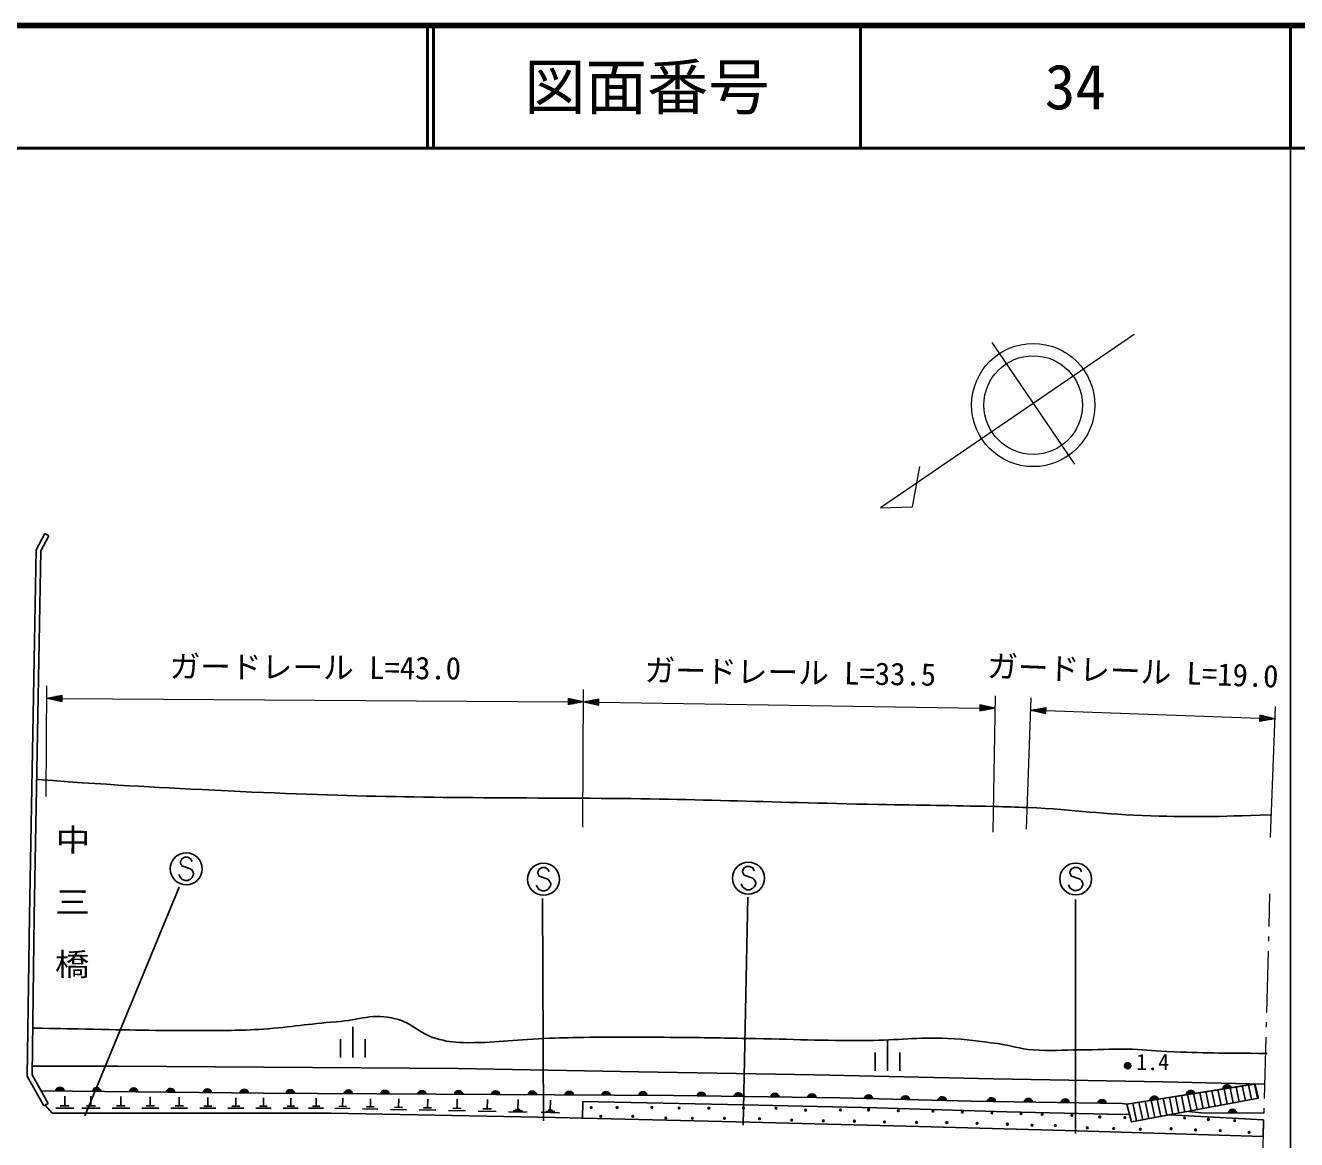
# Model space of a CAD drawing. Units: millimetres, scale not verified. Extents: x 40000 to 680000, y 20000 to 380000.
# Drawn here: x 476024 to 579500, y 289300 to 380000 of the extents above; entities that cross this region are included whole.
import ezdxf
from ezdxf.enums import TextEntityAlignment as Align

# ---------------------------------------------------------------- set-up
doc = ezdxf.new("R2010")
doc.units = ezdxf.units.MM
doc.header["$LTSCALE"] = 1000
for name, color, linetype, lineweight in [('M-BGD', 7, 'Continuous', 25), ('M-BGD-HTXT', 7, 'Continuous', 13), ('M-STR-HTXT', 7, 'Continuous', 13), ('M-STR-STRC', 7, 'Continuous', 25), ('M-TTL', 2, 'Continuous', 140), ('M-TTL-BAND', 7, 'Continuous', 25), ('M-TTL-LINE', 7, 'Continuous', 50)]:
    doc.layers.add(name, color=color, linetype=linetype, lineweight=lineweight)
doc.layers.add('M-TTL-TXT', color=7, linetype='Continuous')
doc.styles.add('@ＭＳ ゴシック', font='')
doc.styles.add('ＭＳ ゴシック', font='')
doc.styles.get('@ＭＳ ゴシック').set_extended_font_data('@MS Gothic')
doc.styles.get('ＭＳ ゴシック').set_extended_font_data('MS Gothic')

msp = doc.modelspace()

# ---------------------------------------------------------------- linework, layer by layer
at = {"layer": 'M-BGD'}
for p, q in [((477595, 338642), (477942, 338456)), ((502669, 298488), (502669, 295988)), ((501669, 297488), (501669, 295988)), ((503669, 297488), (503669, 295988)), ((546208, 297394), (546208, 294894)), ((545208, 296394), (545208, 294894)), ((547208, 296394), (547208, 294894)), ((479227, 292051), (479227, 292837)), ((481362, 292051), (481362, 292837)), ((576068, 293823), (565682, 292192)), ((570133, 292891), (570416, 291535)), ((570627, 292969), (570908, 291629)), ((571122, 293047), (571399, 291723)), ((571616, 293124), (571890, 291816)), ((572111, 293202), (572381, 291910)), ((572606, 293280), (572873, 292004)), ((573100, 293357), (573364, 292097)), ((573595, 293435), (573855, 292191)), ((574089, 293513), (574346, 292285)), ((574584, 293590), (574837, 292378)), ((575079, 293668), (575329, 292472)), ((575573, 293746), (575820, 292566)), ((576068, 293823), (576311, 292659)), ((477870, 292244), (477527, 292051)), ((477631, 292110), (478193, 291455)), ((479964, 291855), (478490, 291855)), ((479595, 292051), (478858, 292051)), ((482098, 291855), (480625, 291855)), ((481730, 292051), (480993, 292051)), ((484513, 291855), (483079, 291855)), ((484155, 292046), (483437, 292046)), ((483796, 292046), (483796, 292811)), ((486890, 291855), (485494, 291855)), ((486541, 292041), (485843, 292041)), ((486192, 292041), (486192, 292785)), ((489229, 291855), (487871, 291855)), ((488890, 292036), (488211, 292036)), ((488550, 292036), (488550, 292760)), ((491532, 291855), (490211, 291855)), ((491202, 292031), (490541, 292031)), ((490871, 292031), (490871, 292735)), ((493798, 291855), (492514, 291855)), ((493477, 292026), (492835, 292026)), ((493156, 292026), (493156, 292711)), ((496028, 291855), (494780, 291855)), ((495716, 292021), (495092, 292021)), ((495404, 292021), (495404, 292687)), ((498236, 291855), (497015, 291855)), ((497931, 292018), (497320, 292018)), ((497626, 292018), (497626, 292669)), ((500299, 291855), (499078, 291855)), ((499994, 292018), (499383, 292018)), ((499689, 292018), (499689, 292669)), ((502467, 291824), (501214, 291849)), ((502157, 291997), (501530, 292010)), ((501844, 292003), (501857, 292672)), ((504725, 291780), (503472, 291804)), ((504415, 291953), (503789, 291965)), ((504102, 291959), (504115, 292627)), ((506729, 291914), (506078, 291927)), ((506404, 291920), (506417, 292615)), ((509093, 291874), (508417, 291887)), ((508755, 291881), (508769, 292601)), ((511507, 291833), (510806, 291847)), ((511157, 291840), (511171, 292588)), ((513974, 291792), (513247, 291806)), ((513610, 291799), (513626, 292574)), ((516117, 291757), (516133, 292560)), ((518753, 291705), (518769, 292509)), ((521402, 292399), (521374, 290999)), ((534480, 292138), (521402, 292399)), ((545324, 291889), (534485, 292138)), ((555922, 291570), (545334, 291889)), ((566176, 292270), (566481, 290815)), ((566671, 292347), (566972, 290907)), ((567165, 292425), (567464, 290999)), ((567660, 292503), (567955, 291091)), ((568154, 292580), (568447, 291184)), ((568649, 292658), (568938, 291276)), ((569144, 292736), (569434, 291348)), ((569638, 292813), (569925, 291442)), ((507051, 291734), (505749, 291760)), ((509427, 291687), (508076, 291714)), ((511854, 291640), (510452, 291667)), ((514333, 291591), (512880, 291620)), ((516866, 291541), (515360, 291571)), ((516491, 291649), (515738, 291664)), ((516305, 291753), (515928, 291761)), ((519502, 291489), (517996, 291519)), ((519128, 291597), (518374, 291612)), ((518941, 291701), (518565, 291709)), ((564094, 291382), (555912, 291571)), ((564102, 291382), (565915, 291330)), ((565915, 291330), (566062, 290736)), ((566062, 290736), (569148, 291315)), ((572724, 291135), (569148, 291315)), ((576812, 290910), (572724, 291135)), ((576812, 290910), (576776, 289551))]:
    msp.add_line(p, q, dxfattribs=at)
for points in [[(477595, 338642), (476886, 337320), (476346, 307499), (476166, 294476), (477527, 292051)], [(477942, 338456), (477278, 337218), (476740, 307493), (476561, 294576), (477870, 292244)], [(476570, 295267), (483584, 295285), (511264, 295087), (525921, 294818), (540254, 294567), (554821, 294244), (568653, 294011), (576890, 293812)], [(565682, 292192), (565316, 292235), (553009, 292432), (542309, 292693), (528782, 292890), (499810, 293051), (495379, 293087), (477288, 293281)], [(478193, 291455), (500904, 291455), (519167, 291096), (534989, 290719), (548767, 290378), (561647, 290002), (576776, 289551)], [(576827, 291445), (571720, 291482), (570740, 291597)]]:
    msp.add_lwpolyline(points, dxfattribs=at)
msp.add_lwpolyline([(565682, 292192), (566062, 290736), (576391, 292675), (576113, 293831)], close=True, dxfattribs=at)
for centre, radius in [((565753, 295312), 250), ((565753, 295312), 204), ((565753, 295312), 159), ((565753, 295312), 114), ((565753, 295312), 68.2), ((565753, 295312), 22.7), ((522082, 291900), 70), ((524195, 291904), 70), ((527023, 291921), 70), ((529238, 291872), 70), ((531654, 291855), 70), ((534482, 291872), 70), ((537123, 291851), 70), ((522858, 291196), 70), ((525467, 291196), 70), ((528162, 291059), 70), ((530317, 291029), 70), ((532926, 291029), 70), ((535787, 291005), 70), ((538397, 290889), 70), ((539539, 291694), 70), ((540975, 290835), 70), ((542366, 291711), 70), ((543506, 290799), 70), ((544659, 291723), 70), ((545960, 290735), 70), ((547074, 291657), 70), ((549901, 291618), 70), ((552287, 291538), 70), ((554702, 291461), 70), ((557065, 291420), 70), ((558794, 291360), 70), ((561209, 291289), 70), ((563481, 291144), 70), ((565522, 291088), 70), ((570390, 291058), 70), ((572325, 290936), 70), ((574460, 290838), 70), ((548562, 290695), 70), ((551031, 290683), 70), ((553492, 290622), 70), ((555961, 290555), 70), ((557958, 290466), 70), ((559860, 290443), 70), ((562469, 290265), 70), ((564608, 290206), 70), ((566783, 290145), 70), ((569283, 290183), 70), ((571280, 290085), 70), ((573288, 290030), 70), ((575637, 289892), 70)]:
    msp.add_circle(centre, radius, dxfattribs=at)
for centre, radius, start, end in [((478833, 293210), 354, 8.18494, 170.59012), ((478833, 293210), 283, 10.40898, 168.36608), ((478833, 293210), 212, 14.15531, 164.61976), ((478833, 293210), 142, 21.86704, 156.90803), ((478833, 293210), 100, 32.1847, 146.59036), ((481833, 293178), 354, 8.18494, 170.59012), ((481833, 293178), 283, 10.40898, 168.36608), ((481833, 293178), 212, 14.15531, 164.61976), ((481833, 293178), 142, 21.86704, 156.90803), ((481833, 293178), 100, 32.1847, 146.59036), ((484833, 293146), 354, 8.18494, 170.59012), ((484833, 293146), 283, 10.40898, 168.36608), ((484833, 293146), 212, 14.15531, 164.61976), ((484833, 293146), 142, 21.86704, 156.90803), ((484833, 293146), 100, 32.1847, 146.59036), ((487833, 293114), 354, 8.18494, 170.59012), ((487833, 293114), 283, 10.40898, 168.36608), ((487833, 293114), 212, 14.15531, 164.61976), ((487833, 293114), 142, 21.86704, 156.90803), ((487833, 293114), 100, 32.1847, 146.59036), ((490833, 293082), 354, 8.18494, 170.59012), ((490833, 293082), 283, 10.40898, 168.36608), ((490833, 293082), 212, 14.15531, 164.61976), ((490833, 293082), 142, 21.86704, 156.90803), ((490833, 293082), 100, 32.1847, 146.59036), ((493832, 293050), 354, 8.18494, 170.59012), ((493832, 293050), 283, 10.40898, 168.36608), ((493832, 293050), 212, 14.15531, 164.61976), ((493832, 293050), 142, 21.86704, 156.90803), ((493832, 293050), 100, 32.1847, 146.59036), ((497594, 293015), 354, 8.33349, 170.73867), ((497594, 293015), 283, 10.55753, 168.51463), ((497594, 293015), 212, 14.30385, 164.7683), ((497594, 293015), 142, 22.01558, 157.05657), ((497594, 293015), 100, 32.33324, 146.73891), ((502296, 292983), 354, 8.47812, 170.8833), ((502296, 292983), 283, 10.70216, 168.65926), ((502296, 292983), 212, 14.44848, 164.91293), ((502296, 292983), 142, 22.16021, 157.2012), ((502296, 292983), 100, 32.47788, 146.88354), ((505296, 292967), 354, 8.47812, 170.8833), ((505296, 292967), 283, 10.70216, 168.65926), ((505296, 292967), 212, 14.44848, 164.91293), ((505296, 292967), 142, 22.16021, 157.2012), ((505296, 292967), 100, 32.47788, 146.88354), ((508296, 292950), 354, 8.47812, 170.8833), ((508296, 292950), 283, 10.70216, 168.65926), ((508296, 292950), 212, 14.44848, 164.91293), ((508296, 292950), 142, 22.16021, 157.2012), ((508296, 292950), 100, 32.47788, 146.88354), ((511296, 292933), 354, 8.47812, 170.8833), ((511296, 292933), 283, 10.70216, 168.65926), ((511296, 292933), 212, 14.44848, 164.91293), ((511296, 292933), 142, 22.16021, 157.2012), ((511296, 292933), 100, 32.47788, 146.88354), ((514296, 292916), 354, 8.47812, 170.8833), ((514296, 292916), 283, 10.70216, 168.65926), ((514296, 292916), 212, 14.44848, 164.91293), ((514296, 292916), 142, 22.16021, 157.2012), ((514296, 292916), 100, 32.47788, 146.88354), ((517296, 292900), 354, 8.47812, 170.8833), ((517296, 292900), 283, 10.70216, 168.65926), ((517296, 292900), 212, 14.44848, 164.91293), ((517296, 292900), 142, 22.16021, 157.2012), ((517296, 292900), 100, 32.47788, 146.88354), ((520296, 292883), 354, 8.47812, 170.8833), ((520296, 292883), 283, 10.70216, 168.65926), ((520296, 292883), 212, 14.44848, 164.91293), ((520296, 292883), 142, 22.16021, 157.2012), ((520296, 292883), 100, 32.47788, 146.88354), ((523296, 292866), 354, 8.47812, 170.8833), ((523296, 292866), 283, 10.70216, 168.65926), ((523296, 292866), 212, 14.44848, 164.91293), ((523296, 292866), 142, 22.16021, 157.2012), ((523296, 292866), 100, 32.47788, 146.88354), ((526296, 292850), 354, 8.47812, 170.8833), ((526296, 292850), 283, 10.70216, 168.65926), ((526296, 292850), 212, 14.44848, 164.91293), ((526296, 292850), 142, 22.16021, 157.2012), ((526296, 292850), 100, 32.47788, 146.88354), ((531045, 292803), 354, 7.96159, 170.36677), ((531045, 292803), 283, 10.18563, 168.14273), ((531045, 292803), 212, 13.93196, 164.3964), ((531045, 292803), 142, 21.64368, 156.68467), ((531045, 292803), 100, 31.96135, 146.36701), ((534045, 292759), 354, 7.96159, 170.36677), ((534045, 292759), 283, 10.18563, 168.14273), ((534045, 292759), 212, 13.93196, 164.3964), ((534045, 292759), 142, 21.64368, 156.68467), ((534045, 292759), 100, 31.96135, 146.36701), ((537044, 292715), 354, 7.96159, 170.36677), ((537044, 292715), 283, 10.18563, 168.14273), ((537044, 292715), 212, 13.93196, 164.3964), ((537044, 292715), 142, 21.64368, 156.68467), ((540044, 292671), 354, 7.96159, 170.36677), ((540044, 292671), 283, 10.18563, 168.14273), ((540044, 292671), 212, 13.93196, 164.3964), ((544659, 292581), 354, 7.40491, 169.81009), ((544659, 292581), 283, 9.62895, 167.58605), ((547658, 292508), 354, 7.40491, 169.81009), ((567919, 292489), 354, 17.72369, 180.12887), ((570883, 292954), 354, 17.72369, 180.12887), ((570883, 292954), 283, 19.94773, 177.90483), ((570883, 292954), 212, 23.69405, 174.1585), ((570883, 292954), 142, 31.40578, 166.44677), ((570883, 292954), 100, 41.72345, 156.12911), ((573847, 293420), 354, 17.72369, 180.12887), ((573847, 293420), 283, 19.94773, 177.90483), ((573847, 293420), 212, 23.69405, 174.1585), ((573847, 293420), 142, 31.40578, 166.44677), ((573847, 293420), 100, 41.72345, 156.12911), ((537044, 292715), 100, 31.96135, 146.36701), ((540044, 292671), 142, 21.64368, 156.68467), ((540044, 292671), 100, 31.96135, 146.36701), ((544659, 292581), 212, 13.37528, 163.83973), ((544659, 292581), 142, 21.08701, 156.128), ((544659, 292581), 100, 31.40467, 145.81033), ((547658, 292508), 283, 9.62895, 167.58605), ((547658, 292508), 212, 13.37528, 163.83973), ((547658, 292508), 142, 21.08701, 156.128), ((547658, 292508), 100, 31.40467, 145.81033), ((550657, 292435), 354, 7.40491, 169.81009), ((550657, 292435), 283, 9.62895, 167.58605), ((550657, 292435), 212, 13.37528, 163.83973), ((550657, 292435), 142, 21.08701, 156.128), ((550657, 292435), 100, 31.40467, 145.81033), ((554662, 292352), 354, 7.87875, 170.28393), ((554662, 292352), 283, 10.10279, 168.05989), ((554662, 292352), 212, 13.84912, 164.31357), ((554662, 292352), 142, 21.56085, 156.60184), ((554662, 292352), 100, 31.87851, 146.28417), ((557662, 292304), 354, 7.87875, 170.28393), ((557662, 292304), 283, 10.10279, 168.05989), ((557662, 292304), 212, 13.84912, 164.31357), ((557662, 292304), 142, 21.56085, 156.60184), ((557662, 292304), 100, 31.87851, 146.28417), ((560662, 292256), 354, 7.87875, 170.28393), ((560662, 292256), 283, 10.10279, 168.05989), ((560662, 292256), 212, 13.84912, 164.31357), ((560662, 292256), 142, 21.56085, 156.60184), ((560662, 292256), 100, 31.87851, 146.28417), ((563661, 292207), 354, 7.87875, 170.28393), ((563661, 292207), 283, 10.10279, 168.05989), ((563661, 292207), 212, 13.84912, 164.31357), ((563661, 292207), 142, 21.56085, 156.60184), ((563661, 292207), 100, 31.87851, 146.28417), ((567919, 292489), 283, 19.94773, 177.90483), ((567919, 292489), 212, 23.69405, 174.1585), ((567919, 292489), 142, 31.40578, 166.44677), ((567919, 292489), 100, 41.72345, 156.12911), ((574273, 291409), 354, 8.38592, 170.7911), ((574273, 291409), 283, 10.60996, 168.56706), ((574273, 291409), 212, 14.35629, 164.82073), ((574273, 291409), 142, 22.06802, 157.10901), ((574273, 291409), 100, 32.38568, 146.79134)]:
    msp.add_arc(centre, radius, start, end, dxfattribs=at)
for points, knots in [([(476941, 318617), (484446, 318076), (486439, 317977), (492532, 317684), (503138, 317174), (509092, 317151), (519710, 317091), (520273, 317088), (520587, 317094), (521150, 317091), (530643, 317046), (535957, 316767), (545449, 316583), (549120, 316512), (551177, 316501), (554847, 316414), (555939, 316388), (556550, 316377), (557641, 316329), (561548, 316156), (563722, 315763), (567632, 315652), (571433, 315543), (572736, 315583), (577368, 315736)], [0, 0, 0, 0, 1, 1, 1, 2, 2, 2, 3, 3, 3, 4, 4, 4, 5, 5, 5, 6, 6, 6, 7, 7, 7, 8, 8, 8, 8]), ([(476613, 298380), (478706, 298333), (479235, 298325), (480916, 298295), (484536, 298231), (486565, 298151), (490186, 298182), (492220, 298200), (493364, 298154), (495394, 298295), (497721, 298457), (499009, 298716), (501335, 298891), (503212, 299032), (504324, 299612), (506147, 299142), (507536, 298783), (508070, 297930), (509449, 297533), (510285, 297292), (510780, 297210), (511650, 297194), (514233, 297147), (515674, 297419), (518254, 297533), (519510, 297589), (520215, 297597), (521471, 297618), (524447, 297667), (526115, 297632), (529091, 297618), (531307, 297607), (532548, 297568), (534764, 297533), (538600, 297472), (540749, 297346), (544585, 297364), (547133, 297376), (548561, 297668), (551105, 297533), (552699, 297448), (553589, 297334), (555169, 297110), (556299, 296949), (556909, 296692), (558047, 296602), (559531, 296485), (560369, 296590), (561857, 296602), (563353, 296613), (564190, 296681), (565686, 296662), (566959, 296645), (567668, 296539), (568940, 296478), (572128, 296324), (573172, 296347), (577110, 296314)], [0, 0, 0, 0, 1, 1, 1, 2, 2, 2, 3, 3, 3, 4, 4, 4, 5, 5, 5, 6, 6, 6, 7, 7, 7, 8, 8, 8, 9, 9, 9, 10, 10, 10, 11, 11, 11, 12, 12, 12, 13, 13, 13, 14, 14, 14, 15, 15, 15, 16, 16, 16, 17, 17, 17, 18, 18, 18, 19, 19, 19, 19])]:
    msp.add_open_spline(points, degree=3, knots=knots, dxfattribs=at)
at = {"layer": 'M-BGD-HTXT'}
for p, q in [((566275, 354843), (545639, 340731)), ((561440, 344292), (554725, 354176)), ((548237, 340801), (548823, 344104)), ((545639, 340731), (548237, 340801)), ((577308, 309314), (577236, 306643)), ((577215, 305843), (577204, 305444)), ((577182, 304644), (577048, 299646)), ((577026, 298846), (577015, 298446)), ((576994, 297646), (576859, 292648)), ((576837, 291848), (576827, 291449)), ((576805, 290649), (576733, 287978))]:
    msp.add_line(p, q, dxfattribs=at)
for radius in [5016, 4013]:
    msp.add_circle((558061, 349096), radius, dxfattribs=at)
at = {"layer": 'M-STR-HTXT'}
for p, q in [((477702, 317225), (477761, 326225)), ((477754, 325225), (479006, 325467)), ((477754, 325225), (479002, 324967)), ((477754, 325225), (479004, 325217)), ((479004, 325267), (478004, 325273)), ((479004, 325167), (478004, 325173)), ((478253, 325122), (479003, 325117)), ((478255, 325322), (479005, 325317)), ((479003, 325067), (478503, 325070)), ((479005, 325367), (478505, 325370)), ((478753, 325018), (479003, 325017)), ((478755, 325418), (479005, 325417)), ((479002, 324967), (479006, 325467)), ((479004, 325217), (520205, 324946)), ((520206, 325196), (520203, 324696)), ((521455, 324938), (520203, 324696)), ((520955, 325041), (520205, 325046)), ((520205, 324996), (521205, 324989)), ((521455, 324938), (520205, 324946)), ((521455, 324938), (520206, 325196)), ((520456, 325144), (520206, 325146)), ((520206, 325096), (520706, 325093)), ((521388, 314742), (521461, 325938)), ((521455, 324938), (522708, 325168)), ((521455, 324938), (522701, 324668)), ((521455, 324938), (522704, 324918)), ((522705, 324968), (521705, 324984)), ((521956, 325030), (522706, 325018)), ((522707, 325068), (522207, 325076)), ((522458, 325122), (522708, 325118)), ((522701, 324668), (522708, 325168)), ((522704, 324918), (553723, 324432)), ((554814, 314320), (554988, 325412)), ((557509, 314577), (557895, 325269)), ((520453, 324744), (520203, 324746)), ((520204, 324896), (521204, 324889)), ((520954, 324841), (520204, 324846)), ((520204, 324796), (520704, 324793)), ((522704, 324868), (521704, 324884)), ((521953, 324830), (522703, 324818)), ((522702, 324768), (522202, 324776)), ((522451, 324722), (522701, 324718)), ((553726, 324682), (553719, 324182)), ((554972, 324412), (553719, 324182)), ((553969, 324228), (553719, 324232)), ((553720, 324282), (554220, 324274)), ((554471, 324320), (553721, 324332)), ((553722, 324382), (554722, 324366)), ((553723, 324482), (554723, 324466)), ((554972, 324412), (553723, 324432)), ((554474, 324520), (553724, 324532)), ((553725, 324582), (554225, 324574)), ((554972, 324412), (553726, 324682)), ((553976, 324628), (553726, 324632)), ((557859, 324270), (559117, 324475)), ((557859, 324270), (559099, 323975)), ((557859, 324270), (559108, 324225)), ((559106, 324175), (558107, 324211)), ((559110, 324275), (558111, 324311)), ((558355, 324152), (559105, 324125)), ((558362, 324352), (559112, 324325)), ((559103, 324075), (558603, 324093)), ((559114, 324375), (558614, 324393)), ((558851, 324034), (559101, 324025)), ((558866, 324434), (559115, 324425)), ((559099, 323975), (559117, 324475)), ((559108, 324225), (576487, 323597)), ((577388, 313905), (577772, 324552)), ((576496, 323847), (576478, 323348)), ((577736, 323552), (576478, 323348)), ((576729, 323389), (576480, 323398)), ((576481, 323448), (576981, 323430)), ((577233, 323470), (576483, 323498)), ((576485, 323548), (577484, 323511)), ((577736, 323552), (576487, 323597)), ((576489, 323647), (577488, 323611)), ((577240, 323670), (576490, 323697)), ((576492, 323747), (576992, 323729)), ((576744, 323788), (576494, 323797)), ((577736, 323552), (576496, 323847))]:
    msp.add_line(p, q, dxfattribs=at)
at = {"layer": 'M-STR-STRC'}
for p, q in [((488761, 312166), (488643, 311929)), ((488643, 311929), (488643, 311811)), ((488643, 311811), (488761, 311575)), ((488998, 312284), (488761, 312166)), ((488761, 311575), (489470, 311338)), ((489234, 312284), (488998, 312284)), ((489470, 312166), (489234, 312284)), ((489589, 311929), (489470, 312166)), ((534761, 311530), (534525, 311412)), ((534998, 311530), (534761, 311530)), ((535234, 311412), (534998, 311530)), ((488643, 310629), (488525, 310866)), ((488761, 310511), (488643, 310629)), ((488998, 310393), (488761, 310511)), ((489470, 310511), (489234, 310393)), ((489470, 311338), (489589, 311220)), ((489589, 310629), (489470, 310511)), ((489589, 311220), (489707, 310984)), ((489707, 310866), (489589, 310629)), ((489707, 310984), (489707, 310866)), ((517841, 311322), (517723, 311086)), ((517723, 311086), (517723, 310968)), ((517723, 310968), (517841, 310732)), ((518078, 311441), (517841, 311322)), ((517841, 310732), (518550, 310495)), ((518314, 311441), (518078, 311441)), ((518550, 311322), (518314, 311441)), ((518668, 311086), (518550, 311322)), ((518550, 310495), (518668, 310377)), ((534525, 311412), (534407, 311176)), ((534407, 311176), (534407, 311058)), ((534407, 311058), (534525, 310821)), ((534525, 310821), (535234, 310585)), ((535352, 311176), (535234, 311412)), ((535234, 310585), (535352, 310467)), ((535352, 310467), (535470, 310230)), ((561165, 311340), (561047, 311104)), ((561047, 311104), (561047, 310986)), ((561047, 310986), (561165, 310749)), ((561401, 311459), (561165, 311340)), ((561165, 310749), (561874, 310513)), ((561638, 311459), (561401, 311459)), ((561874, 311340), (561638, 311459)), ((561992, 311104), (561874, 311340)), ((561874, 310513), (561992, 310395)), ((480855, 291228), (488551, 309849)), ((489234, 310393), (488998, 310393)), ((517723, 309786), (517605, 310022)), ((517841, 309668), (517723, 309786)), ((518078, 309550), (517841, 309668)), ((518314, 309550), (518078, 309550)), ((518550, 309668), (518314, 309550)), ((518668, 309786), (518550, 309668)), ((518668, 310377), (518787, 310141)), ((518787, 310022), (518668, 309786)), ((518787, 310141), (518787, 310022)), ((534407, 309876), (534288, 310112)), ((534525, 309758), (534407, 309876)), ((534761, 309639), (534525, 309758)), ((534998, 309639), (534761, 309639)), ((535234, 309758), (534998, 309639)), ((535352, 309876), (535234, 309758)), ((535470, 310112), (535352, 309876)), ((535470, 310230), (535470, 310112)), ((561047, 309804), (560929, 310040)), ((561165, 309686), (561047, 309804)), ((561401, 309568), (561165, 309686)), ((561638, 309568), (561401, 309568)), ((561874, 309686), (561638, 309568)), ((561992, 309804), (561874, 309686)), ((561992, 310395), (562110, 310159)), ((562110, 310040), (561992, 309804)), ((562110, 310159), (562110, 310040)), ((518115, 308917), (518187, 290834)), ((534458, 290475), (534835, 309024)), ((561493, 289793), (561493, 308845))]:
    msp.add_line(p, q, dxfattribs=at)
for centre in [(489116, 311338), (518196, 310495), (534879, 310585), (561519, 310513)]:
    msp.add_circle(centre, 1300, dxfattribs=at)
at = {"layer": 'M-TTL'}
msp.add_line((680000, 380000), (40000, 380000), dxfattribs=at)
at = {"layer": 'M-TTL-BAND'}
msp.add_line((579000, 20000), (579000, 370000), dxfattribs=at)
at = {"layer": 'M-TTL-LINE'}
for p, q in [((508747, 380000), (508747, 370000)), ((509247, 380000), (509247, 370000)), ((543997, 380000), (543997, 370000)), ((579000, 380000), (579000, 370000)), ((40000, 370000), (680000, 370000))]:
    msp.add_line(p, q, dxfattribs=at)

# ---------------------------------------------------------------- texts
at = {"layer": 'M-BGD', "style": '@ＭＳ ゴシック', "width": 0.9}
msp.add_text('中\u3000三\u3000橋', height=2062, rotation=269.622, dxfattribs=at).set_placement((478177, 308677), align=Align.BOTTOM_CENTER)
at = {"layer": 'M-BGD', "style": 'ＭＳ ゴシック'}
msp.add_text('1.4', height=1320, dxfattribs=at).set_placement((566435, 294559), align=Align.BOTTOM_LEFT)
at = {"layer": 'M-STR-HTXT', "style": 'ＭＳ ゴシック'}
for s, rotation, p in [('ガードレール L=43.0', 359.624, (499612, 326281)), ('ガードレール L=33.5', 359.102, (538269, 325874)), ('ガードレール L=19.0', 357.932, (566119, 325971))]:
    msp.add_text(s, height=1833, rotation=rotation, dxfattribs=at).set_placement(p, align=Align.BOTTOM_CENTER)
at = {"layer": 'M-TTL-TXT', "style": 'ＭＳ ゴシック'}
for s, p in [('図面番号', (526622, 375000)), ('34', (561497, 375000))]:
    msp.add_text(s, height=3666, dxfattribs=at).set_placement(p, align=Align.MIDDLE_CENTER)

doc.saveas('drawing.dxf')
